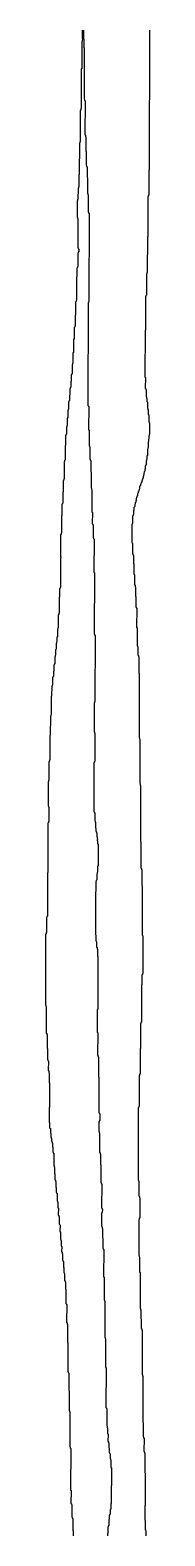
# Model space of a CAD drawing. Header units: metres. Extents: x -148 to 95, y 1 to 3500.
import ezdxf

# ---------------------------------------------------------------- set-up
doc = ezdxf.new("R2010")
doc.units = ezdxf.units.M
for name, color, linetype in [('Curve_Exist', 63, 'Continuous'), ('CuttingCurve_A', 10, 'Continuous'), ('CuttingCurve_B', 30, 'Continuous')]:
    doc.layers.add(name, color=color, linetype=linetype)

msp = doc.modelspace()

# ---------------------------------------------------------------- linework, layer by layer
at = {"layer": 'Curve_Exist'}
for points in [[(-62.4, 3500.1), (-62.4, 3481.1), (-61.4, 3480.1), (-61.4, 3478.1), (-62.4, 3477.1), (-62.4, 3474.1), (-63.4, 3473.1), (-63.6, 3411.1), (-64.6, 3410.1), (-64.8, 3318.1), (-65.8, 3317.1), (-65.8, 3314.1), (-66.8, 3313.1), (-66.9, 3241.1), (-67.9, 3240.1), (-67.9, 3238.1), (-68.9, 3237.1), (-69.1, 3164.1), (-70.1, 3163.1), (-70.1, 3136.1), (-71.1, 3135.2), (-71.1, 3133.2), (-72.1, 3132.2), (-72.2, 3107.2), (-73.2, 3106.2), (-73.2, 3104.2), (-74.2, 3103.2), (-74.3, 3065.2), (-73.3, 3064.2), (-73.3, 3063.2), (-72.3, 3062.2), (-72.4, 2995.2), (-71.4, 2994.2), (-71.4, 2992.2), (-70.4, 2991.1), (-70.4, 2985.1), (-71.4, 2984.2), (-71.5, 2982.2), (-72.5, 2981.2), (-72.5, 2951.2), (-73.5, 2950.2), (-73.5, 2948.2), (-74.5, 2947.2), (-74.6, 2927.2), (-75.6, 2926.2), (-75.7, 2872.2), (-76.7, 2871.2), (-76.7, 2869.2), (-77.7, 2868.2), (-77.7, 2838.2), (-78.8, 2837.2), (-78.8, 2813.2), (-79.8, 2812.2), (-79.8, 2810.2), (-80.8, 2809.2), (-80.9, 2783.2), (-82.9, 2781.2), (-82.9, 2751.2), (-83.9, 2750.2), (-84, 2726.2), (-85, 2725.2), (-85, 2723.2), (-86, 2722.2), (-86, 2701.2), (-87, 2700.2), (-87, 2699.2), (-88, 2698.2), (-88.1, 2684.2), (-89.1, 2683.2), (-89.1, 2670.2), (-90.1, 2669.2), (-90.1, 2667.2), (-91.1, 2666.2), (-91.1, 2652.2), (-92.1, 2651.2), (-92.2, 2639.2), (-93.2, 2638.2), (-93.2, 2636.2), (-94.2, 2635.2), (-94.2, 2619.2), (-95.2, 2618.2), (-95.2, 2617.2), (-96.2, 2616.2), (-96.2, 2599.2), (-97.2, 2598.2), (-97.3, 2581.2), (-98.3, 2580.2), (-98.3, 2578.2), (-99.3, 2577.2), (-99.3, 2561.2), (-100.3, 2560.2), (-100.3, 2559.2), (-101.3, 2558.2), (-101.4, 2535.2), (-102.4, 2534.2), (-102.4, 2501.2), (-103.4, 2500.2), (-103.5, 2498.2), (-104.5, 2497.2), (-104.5, 2457.2), (-105.5, 2456.2), (-105.5, 2454.2), (-106.5, 2453.2), (-106.6, 2427.2), (-107.6, 2426.2), (-107.7, 2401.2), (-108.7, 2400.2), (-108.7, 2399.2), (-109.7, 2398.2), (-109.7, 2372.2), (-110.7, 2371.2), (-110.8, 2331.2), (-111.8, 2330.2), (-111.8, 2328.2), (-112.8, 2327.2), (-112.9, 2277.2), (-111.9, 2276.2), (-111.9, 2274.2), (-112.9, 2273.2), (-113.1, 2205.2), (-114.1, 2204.2), (-114.1, 2203.2), (-115.1, 2202.2), (-115.1, 2182.2), (-116.1, 2181.2), (-116.2, 2145.2), (-117.2, 2144.2), (-117.2, 2142.2), (-118.2, 2141.2), (-118.3, 2111.2), (-119.3, 2110.2), (-119.3, 2109.2), (-120.3, 2108.2), (-120.3, 2090.2), (-121.3, 2089.3), (-121.3, 2078.3), (-122.3, 2077.3), (-122.3, 2075.3), (-123.3, 2074.3), (-123.4, 2061.3), (-124.4, 2060.3), (-124.4, 2047.3), (-125.4, 2046.3), (-125.4, 2044.3), (-126.4, 2043.3), (-126.4, 2027.3), (-127.4, 2026.3), (-127.4, 2025.3), (-128.4, 2024.3), (-128.5, 2010.3), (-129.5, 2009.3), (-129.5, 1998.3), (-130.5, 1997.3), (-130.5, 1996.3), (-131.5, 1995.3), (-131.5, 1978.3), (-132.5, 1977.3), (-132.5, 1976.3), (-133.5, 1975.3), (-133.6, 1952.3), (-134.6, 1951.3), (-134.7, 1909.3), (-135.7, 1908.3), (-135.7, 1906.3), (-136.7, 1905.3), (-136.8, 1861.3), (-137.8, 1860.3), (-137.9, 1804.3), (-138.9, 1803.3), (-138.9, 1801.3), (-139.9, 1800.3), (-140, 1757.3), (-141, 1756.3), (-141, 1754.3), (-142, 1753.3), (-142.1, 1697.3), (-141.1, 1696.3), (-141.1, 1695.3), (-140.1, 1694.3), (-140.2, 1661.3), (-141.2, 1660.3), (-141.2, 1658.3), (-142.2, 1657.3), (-142.4, 1542.3), (-143.4, 1541.3), (-143.6, 1441.3), (-144.6, 1440.3), (-144.6, 1438.3), (-145.6, 1437.3), (-145.7, 1403.3), (-146.7, 1402.3), (-146.7, 1400.3), (-147.7, 1399.3), (-148.1, 1234.3), (-147.1, 1233.3), (-147.1, 1232.3), (-146.1, 1231.3), (-146.2, 1169.3), (-145.2, 1168.3), (-145.2, 1166.3), (-144.2, 1165.3), (-144.3, 1134.3), (-143.3, 1133.3), (-143.3, 1108.3), (-142.3, 1107.3), (-142.3, 1105.3), (-141.3, 1104.3), (-141.4, 1082.3), (-140.4, 1081.3), (-140.4, 1078.3), (-139.4, 1077.3), (-139.4, 1054.3), (-138.4, 1053.3), (-138.6, 996.3), (-139.6, 995.3), (-139.6, 962.3), (-138.6, 961.3), (-138.7, 949.3), (-136.7, 947.3), (-136.7, 937.3), (-135.7, 936.3), (-135.7, 927.3), (-134.7, 926.3), (-134.7, 925.3), (-133.7, 924.3), (-133.7, 917.3), (-132.7, 916.3), (-132.7, 914.3), (-131.7, 913.3), (-131.7, 905.3), (-130.8, 904.3), (-130.8, 893.3), (-129.8, 892.3), (-129.8, 890.3), (-128.8, 889.3), (-128.8, 862.3), (-127.8, 861.3), (-127.8, 858.3), (-126.8, 857.3), (-126.9, 843.3), (-125.9, 842.3), (-125.9, 828.3), (-124.9, 827.3), (-124.9, 825.3), (-123.9, 824.3), (-123.9, 811.3), (-122.9, 810.3), (-123, 799.3), (-122, 798.3), (-122, 797.3), (-121, 796.2), (-121, 779.2), (-120, 778.2), (-120, 777.2), (-119, 776.2), (-119, 763.2), (-118, 762.2), (-118.1, 746.2), (-117.1, 745.2), (-117.1, 744.2), (-116.1, 743.2), (-116.1, 726.2), (-115.1, 725.2), (-115.1, 724.2), (-114.1, 723.2), (-114.2, 708.2), (-113.2, 707.2), (-113.2, 690.2), (-112.2, 689.2), (-112.2, 688.2), (-111.2, 687.2), (-111.2, 674.2), (-110.2, 673.2), (-110.3, 661.2), (-109.3, 660.2), (-109.3, 657.2), (-108.3, 656.2), (-108.3, 642.2), (-107.3, 641.2), (-107.3, 639.2), (-106.3, 638.2), (-106.3, 625.2), (-105.3, 624.2), (-105.4, 613.2), (-104.4, 612.2), (-104.4, 611.2), (-103.4, 610.2), (-103.4, 594.2), (-102.4, 593.2), (-102.4, 591.2), (-101.4, 590.2), (-101.4, 575.2), (-100.4, 574.2), (-100.5, 541.2), (-99.5, 540.2), (-99.5, 539.2), (-98.5, 538.2), (-98.6, 497.2), (-97.6, 496.2), (-97.6, 493.2), (-96.6, 492.2), (-96.7, 451.2), (-95.7, 450.2), (-95.8, 383.2), (-94.8, 382.2), (-94.8, 380.2), (-93.8, 379.2), (-93.9, 339.2), (-92.9, 338.2), (-93, 292.2), (-92, 291.2), (-92, 290.2), (-91, 289.2), (-91.2, 208.2), (-90.2, 207.2), (-90.2, 205.2), (-89.2, 204.2), (-89.4, 107.2), (-88.4, 106.2), (-88.5, 76.2), (-87.5, 75.2), (-87.5, 74.2), (-86.5, 73.2), (-86.5, 45.2), (-85.5, 44.2), (-85.5, 42.2), (-84.5, 41.2), (-84.6, 13.2), (-83.6, 12.2), (-83.6, 1.2)], [(94.6, 3499.8), (93.9, 3174.8), (92.9, 3173.8), (92.8, 3116.8), (91.8, 3115.8), (91.8, 3113.8), (90.8, 3112.8), (90.6, 3020.8), (89.6, 3019.8), (89.5, 2936.8), (88.5, 2935.8), (88.5, 2933.8), (87.4, 2932.8), (87.3, 2883.8), (86.3, 2882.8), (86.3, 2881.8), (85.3, 2880.8), (85.2, 2802.8), (84.2, 2801.8), (84, 2693.8), (85, 2692.8), (84.9, 2667.8), (85.9, 2666.8), (85.9, 2664.8), (86.9, 2663.8), (86.9, 2648.8), (87.9, 2647.8), (87.9, 2644.8), (88.8, 2643.8), (88.8, 2636.8), (89.8, 2635.8), (89.8, 2621.8), (90.8, 2620.8), (90.8, 2618.8), (91.8, 2617.8), (91.8, 2606.8), (92.8, 2605.8), (92.7, 2590.8), (93.7, 2589.8), (93.7, 2587.8), (94.7, 2586.8), (94.7, 2560.8), (93.7, 2559.8), (93.7, 2557.8), (92.7, 2556.8), (92.6, 2543.8), (91.6, 2542.8), (91.6, 2529.8), (90.6, 2528.8), (90.6, 2526.8), (89.6, 2525.8), (89.6, 2511.8), (88.6, 2510.8), (88.6, 2502.8), (87.6, 2501.8), (87.6, 2499.8), (86.5, 2498.8), (86.5, 2489.8), (85.5, 2488.8), (85.5, 2487.8), (84.5, 2486.8), (84.5, 2479.8), (83.5, 2478.8), (83.5, 2474.8), (82.5, 2473.8), (82.5, 2471.8), (81.5, 2470.8), (81.5, 2466.8), (80.5, 2465.8), (80.5, 2463.8), (79.5, 2462.8), (79.5, 2458.8), (78.5, 2457.8), (78.5, 2455.8), (77.5, 2454.8), (77.5, 2453.8), (76.5, 2452.8), (76.4, 2449.8), (75.4, 2448.8), (75.4, 2447.8), (74.4, 2446.8), (74.4, 2444.8), (73.4, 2443.8), (73.4, 2441.8), (72.4, 2440.9), (72.4, 2439.9), (71.4, 2438.9), (71.4, 2433.9), (70.4, 2432.9), (70.4, 2431.9), (69.4, 2430.9), (69.4, 2428.9), (68.4, 2427.9), (68.4, 2424.9), (67.4, 2423.9), (67.4, 2422.9), (66.4, 2421.9), (66.4, 2417.9), (65.4, 2416.9), (65.4, 2414.9), (64.4, 2413.9), (64.4, 2412.9), (63.4, 2411.9), (63.4, 2406.9), (62.4, 2405.9), (62.4, 2402.9), (61.3, 2401.9), (61.3, 2398.9), (60.3, 2397.9), (60.3, 2392.9), (58.3, 2390.9), (58.3, 2383.9), (57.3, 2382.9), (57.3, 2374.9), (56.3, 2373.9), (56.3, 2371.9), (55.3, 2370.9), (55.2, 2353.9), (54.2, 2352.9), (54.2, 2351.9), (53.2, 2350.9), (53.2, 2309.9), (54.2, 2308.9), (54.2, 2307.9), (55.2, 2306.9), (55.1, 2283.9), (56.1, 2282.9), (56.1, 2280.9), (57.1, 2279.9), (57.1, 2260.9), (58.1, 2259.9), (58, 2236.9), (59, 2235.9), (59, 2234.9), (60, 2233.9), (60, 2210.9), (61, 2209.9), (60.9, 2206.9), (61.9, 2205.9), (61.9, 2184.9), (62.9, 2183.9), (62.8, 2159.9), (63.8, 2158.9), (63.8, 2157.9), (64.8, 2156.9), (64.7, 2111.9), (65.7, 2110.9), (65.7, 2069.9), (66.7, 2068.9), (66.7, 2067.9), (67.7, 2066.9), (67.6, 2047.9), (68.6, 2046.9), (68.6, 2044.9), (69.6, 2043.9), (69.5, 2005.9), (70.5, 2004.9), (70.2, 1855.9), (71.2, 1854.9), (71.2, 1852.9), (72.2, 1851.9), (72, 1749.9), (73, 1748.8), (73, 1745.8), (74, 1744.8), (73.7, 1613.8), (74.7, 1612.8), (74.6, 1552.8), (75.6, 1551.8), (75.6, 1549.8), (76.6, 1548.8), (76.5, 1512.8), (77.5, 1511.8), (77.3, 1397.8), (78.3, 1396.8), (78.3, 1395.8), (79.3, 1394.8), (79.1, 1307.8), (78.1, 1306.8), (78.1, 1305.8), (77.1, 1304.8), (77, 1281.8), (76, 1280.8), (75.9, 1194.8), (74.8, 1193.8), (74.8, 1191.8), (73.8, 1190.8), (73.7, 1133.8), (72.7, 1132.8), (72.6, 1074.8), (71.6, 1073.9), (71.6, 1070.9), (70.6, 1069.9), (70.4, 999.9), (69.4, 998.9), (69.4, 996.9), (68.4, 995.9), (68.1, 827.9), (69.1, 826.9), (69.1, 825.9), (70.1, 824.9), (70, 790.9), (71, 789.9), (71, 786.9), (72, 785.8), (71.9, 739.8), (70.9, 738.9), (70.9, 735.9), (69.9, 734.9), (69.7, 652.9), (70.7, 651.9), (70.7, 649.9), (71.7, 648.8), (71.6, 613.8), (72.6, 612.8), (72.5, 529.8), (73.5, 528.8), (73.5, 526.8), (74.5, 525.8), (74.4, 505.8), (75.4, 504.8), (75.4, 482.8), (76.4, 481.8), (76.4, 479.8), (77.4, 478.8), (77.2, 375.8), (78.2, 374.8), (78.2, 372.8), (79.1, 371.8), (78.9, 264.8), (79.9, 263.8), (79.9, 231.8), (80.9, 230.8), (80.9, 228.8), (81.9, 227.8), (81.8, 196.8), (82.8, 195.8), (82.8, 193.8), (83.8, 192.8), (83.7, 147.8), (84.7, 146.8), (84.5, 71.8), (83.5, 70.8), (83.5, 37.8), (84.5, 36.8), (84.4, 15.8), (85.4, 14.8), (85.4, 13.8), (86.4, 12.8), (86.4, 0.8)]]:
    msp.add_lwpolyline(points, dxfattribs=at)
at = {"layer": 'CuttingCurve_A'}
msp.add_lwpolyline([(94.6, 3499.8), (93.9, 3174.8), (92.9, 3173.8), (92.8, 3116.8), (91.8, 3115.8), (91.8, 3113.8), (90.8, 3112.8), (90.6, 3020.8), (89.6, 3019.8), (89.5, 2936.8), (88.5, 2935.8), (88.5, 2933.8), (87.4, 2932.8), (87.3, 2883.8), (86.3, 2882.8), (86.3, 2881.8), (85.3, 2880.8), (85.2, 2802.8), (84.2, 2801.8), (84, 2693.8), (85, 2692.8), (84.9, 2667.8), (85.9, 2666.8), (85.9, 2664.8), (86.9, 2663.8), (86.9, 2648.8), (87.9, 2647.8), (87.9, 2644.8), (88.8, 2643.8), (88.8, 2636.8), (89.8, 2635.8), (89.8, 2621.8), (90.8, 2620.8), (90.8, 2618.8), (91.8, 2617.8), (91.8, 2606.8), (92.8, 2605.8), (92.7, 2590.8), (93.7, 2589.8), (93.7, 2587.8), (94.7, 2586.8), (94.7, 2560.8), (93.7, 2559.8), (93.7, 2557.8), (92.7, 2556.8), (92.6, 2543.8), (91.6, 2542.8), (91.6, 2529.8), (90.6, 2528.8), (90.6, 2526.8), (89.6, 2525.8), (89.6, 2511.8), (88.6, 2510.8), (88.6, 2502.8), (87.6, 2501.8), (87.6, 2499.8), (86.5, 2498.8), (86.5, 2489.8), (85.5, 2488.8), (85.5, 2487.8), (84.5, 2486.8), (84.5, 2479.8), (83.5, 2478.8), (83.5, 2474.8), (82.5, 2473.8), (82.5, 2471.8), (81.5, 2470.8), (81.5, 2466.8), (80.5, 2465.8), (80.5, 2463.8), (79.5, 2462.8), (79.5, 2458.8), (78.5, 2457.8), (78.5, 2455.8), (77.5, 2454.8), (77.5, 2453.8), (76.5, 2452.8), (76.4, 2449.8), (75.4, 2448.8), (75.4, 2447.8), (74.4, 2446.8), (74.4, 2444.8), (73.4, 2443.8), (73.4, 2441.8), (72.4, 2440.9), (72.4, 2439.9), (71.4, 2438.9), (71.4, 2433.9), (70.4, 2432.9), (70.4, 2431.9), (69.4, 2430.9), (69.4, 2428.9), (68.4, 2427.9), (68.4, 2424.9), (67.4, 2423.9), (67.4, 2422.9), (66.4, 2421.9), (66.4, 2417.9), (65.4, 2416.9), (65.4, 2414.9), (64.4, 2413.9), (64.4, 2412.9), (63.4, 2411.9), (63.4, 2406.9), (62.4, 2405.9), (62.4, 2402.9), (61.3, 2401.9), (61.3, 2398.9), (60.3, 2397.9), (60.3, 2392.9), (58.3, 2390.9), (58.3, 2383.9), (57.3, 2382.9), (57.3, 2374.9), (56.3, 2373.9), (56.3, 2371.9), (55.3, 2370.9), (55.2, 2353.9), (54.2, 2352.9), (54.2, 2351.9), (53.2, 2350.9), (53.2, 2309.9), (54.2, 2308.9), (54.2, 2307.9), (55.2, 2306.9), (55.1, 2283.9), (56.1, 2282.9), (56.1, 2280.9), (57.1, 2279.9), (57.1, 2260.9), (58.1, 2259.9), (58, 2236.9), (59, 2235.9), (59, 2234.9), (60, 2233.9), (60, 2210.9), (61, 2209.9), (60.9, 2206.9), (61.9, 2205.9), (61.9, 2184.9), (62.9, 2183.9), (62.8, 2159.9), (63.8, 2158.9), (63.8, 2157.9), (64.8, 2156.9), (64.7, 2111.9), (65.7, 2110.9), (65.7, 2069.9), (66.7, 2068.9), (66.7, 2067.9), (67.7, 2066.9), (67.6, 2047.9), (68.6, 2046.9), (68.6, 2044.9), (69.6, 2043.9), (69.5, 2005.9), (70.5, 2004.9), (70.2, 1855.9), (71.2, 1854.9), (71.2, 1852.9), (72.2, 1851.9), (72, 1749.9), (73, 1748.8), (73, 1745.8), (74, 1744.8), (73.7, 1613.8), (74.7, 1612.8), (74.6, 1552.8), (75.6, 1551.8), (75.6, 1549.8), (76.6, 1548.8), (76.5, 1512.8), (77.5, 1511.8), (77.3, 1397.8), (78.3, 1396.8), (78.3, 1395.8), (79.3, 1394.8), (79.1, 1307.8), (78.1, 1306.8), (78.1, 1305.8), (77.1, 1304.8), (77, 1281.8), (76, 1280.8), (75.9, 1194.8), (74.8, 1193.8), (74.8, 1191.8), (73.8, 1190.8), (73.7, 1133.8), (72.7, 1132.8), (72.6, 1074.8), (71.6, 1073.9), (71.6, 1070.9), (70.6, 1069.9), (70.4, 999.9), (69.4, 998.9), (69.4, 996.9), (68.4, 995.9), (68.1, 827.9), (69.1, 826.9), (69.1, 825.9), (70.1, 824.9), (70, 790.9), (71, 789.9), (71, 786.9), (72, 785.8), (71.9, 739.8), (70.9, 738.9), (70.9, 735.9), (69.9, 734.9), (69.7, 652.9), (70.7, 651.9), (70.7, 649.9), (71.7, 648.8), (71.6, 613.8), (72.6, 612.8), (72.5, 529.8), (73.5, 528.8), (73.5, 526.8), (74.5, 525.8), (74.4, 505.8), (75.4, 504.8), (75.4, 482.8), (76.4, 481.8), (76.4, 479.8), (77.4, 478.8), (77.2, 375.8), (78.2, 374.8), (78.2, 372.8), (79.1, 371.8), (78.9, 264.8), (79.9, 263.8), (79.9, 231.8), (80.9, 230.8), (80.9, 228.8), (81.9, 227.8), (81.8, 196.8), (82.8, 195.8), (82.8, 193.8), (83.8, 192.8), (83.7, 147.8), (84.7, 146.8), (84.5, 71.8), (83.5, 70.8), (83.5, 37.8), (84.5, 36.8), (84.4, 15.8), (85.4, 14.8), (85.4, 13.8), (86.4, 12.8), (86.4, 0.8)], dxfattribs=at)
at = {"layer": 'CuttingCurve_B'}
msp.add_lwpolyline([(-59.4, 3500.1), (-59.4, 3480.1), (-58.4, 3479.1), (-58.5, 3460.1), (-57.5, 3459.1), (-57.7, 3340.1), (-56.7, 3339.1), (-56.7, 3337.1), (-55.7, 3336.1), (-55.9, 3257.1), (-54.9, 3256.1), (-54.9, 3253.1), (-53.9, 3252.1), (-54, 3219.1), (-53, 3218.1), (-53, 3186.1), (-52, 3185.1), (-52, 3183.1), (-51, 3182.1), (-51.1, 3158.1), (-50.1, 3157.1), (-50.2, 3121.1), (-49.2, 3120.1), (-49.2, 3118.1), (-48.2, 3117.1), (-48.3, 3078.1), (-47.3, 3077.1), (-47.3, 3075.1), (-46.3, 3074.1), (-46.7, 2869.1), (-47.7, 2868.1), (-47.7, 2867.1), (-48.7, 2866.1), (-49.2, 2628.1), (-48.2, 2627.1), (-48.2, 2626.1), (-47.2, 2625.1), (-47.3, 2571.1), (-46.3, 2570.1), (-46.4, 2535.1), (-45.4, 2534.1), (-45.4, 2532.1), (-44.4, 2531.1), (-44.4, 2504.1), (-43.4, 2503.1), (-43.4, 2501.1), (-42.4, 2500.1), (-42.5, 2474.1), (-41.5, 2473.1), (-41.6, 2436.1), (-40.6, 2435.1), (-40.6, 2433.1), (-39.6, 2432.1), (-39.7, 2380.1), (-38.7, 2379.1), (-38.8, 2353.1), (-37.8, 2352.1), (-37.8, 2350.1), (-36.8, 2349.1), (-36.8, 2321.1), (-35.8, 2320.1), (-35.8, 2318.1), (-34.8, 2317.1), (-35, 2240.1), (-34, 2239.1), (-34.3, 2097.1), (-33.3, 2096.1), (-33.3, 2094.1), (-32.3, 2093.1), (-32.6, 1940.1), (-33.6, 1939.1), (-33.6, 1937.1), (-34.6, 1936.1), (-34.8, 1870.1), (-33.8, 1869.1), (-33.8, 1867.1), (-32.8, 1866.1), (-32.9, 1801.1), (-33.9, 1800.1), (-33.9, 1799.1), (-34.9, 1798.1), (-35.1, 1684.1), (-34.1, 1683.1), (-34.1, 1682.1), (-33.1, 1681.1), (-33.2, 1663.1), (-32.2, 1662.1), (-32.2, 1660.1), (-31.2, 1659.1), (-31.2, 1646.1), (-30.2, 1645.1), (-30.2, 1638.1), (-29.2, 1637.1), (-29.2, 1635.1), (-28.2, 1634.1), (-28.3, 1626.1), (-27.3, 1625.1), (-27.3, 1622.1), (-26.3, 1621.1), (-26.3, 1619.1), (-27.3, 1618.1), (-27.3, 1617.1), (-26.3, 1616.1), (-26.3, 1609.1), (-25.3, 1608.1), (-25.4, 1558.1), (-26.4, 1557.1), (-26.4, 1543.1), (-27.4, 1542.1), (-27.4, 1539.1), (-28.4, 1538.1), (-28.5, 1525.1), (-29.5, 1524.1), (-29.5, 1522.1), (-30.5, 1521.1), (-30.5, 1498.1), (-31.5, 1497.1), (-31.7, 1398.1), (-30.7, 1397.1), (-30.8, 1384.1), (-29.8, 1383.1), (-29.8, 1382.1), (-28.8, 1381.1), (-28.8, 1369.1), (-27.8, 1368.1), (-27.8, 1365.1), (-26.8, 1364.1), (-26.8, 1348.1), (-25.8, 1347.1), (-26.1, 1225.1), (-27.1, 1224.1), (-27.2, 1171.1), (-26.2, 1170.1), (-26.3, 1117.1), (-25.3, 1116.1), (-25.3, 1114.1), (-24.3, 1113), (-24.4, 1068), (-23.4, 1067), (-23.6, 985), (-22.6, 984), (-22.6, 983), (-21.6, 982), (-21.6, 966), (-22.6, 965), (-22.6, 964), (-23.6, 963), (-23.7, 941), (-22.7, 940), (-22.7, 938), (-21.7, 937), (-21.8, 892), (-20.8, 891), (-20.8, 889), (-19.8, 888), (-19.8, 864), (-18.8, 863), (-18.9, 822), (-17.9, 821), (-17.9, 820), (-16.9, 819), (-17, 763), (-16, 762), (-16, 760), (-15.1, 759), (-15.1, 756), (-16.1, 755), (-16.1, 752), (-17.1, 751), (-17.1, 720), (-16.1, 719), (-16.1, 716), (-15.1, 715), (-15.2, 694), (-14.2, 693), (-14.2, 670), (-13.2, 669), (-13.2, 667), (-12.2, 666), (-12.4, 603), (-11.4, 602), (-11.5, 549), (-10.5, 548), (-10.5, 547), (-9.5, 546), (-9.7, 463), (-8.7, 462), (-8.7, 460), (-7.7, 459), (-7.8, 392), (-6.8, 391), (-7, 299), (-6, 298), (-6, 297), (-5, 296), (-5.1, 257), (-4.1, 256), (-4.1, 253), (-3.1, 252), (-3.1, 238), (-2.1, 237), (-2.2, 220), (-1.2, 219), (-1.2, 218), (-0.2, 217), (-0.2, 206), (0.8, 205), (0.8, 194), (1.8, 193), (1.8, 192), (2.8, 191), (2.8, 181), (3.8, 180), (3.7, 178), (4.7, 177), (4.7, 160), (5.7, 159), (5.5, 76), (4.5, 75), (4.5, 64), (3.5, 63), (3.5, 62), (2.5, 61), (2.5, 51), (1.5, 50), (1.5, 49), (0.5, 48), (0.5, 39), (-0.5, 38), (-0.6, 25), (-1.6, 24), (-1.6, 22), (-2.6, 21), (-2.6, 7), (-3.6, 6), (-3.6, 1)], dxfattribs=at)

doc.saveas('drawing.dxf')
